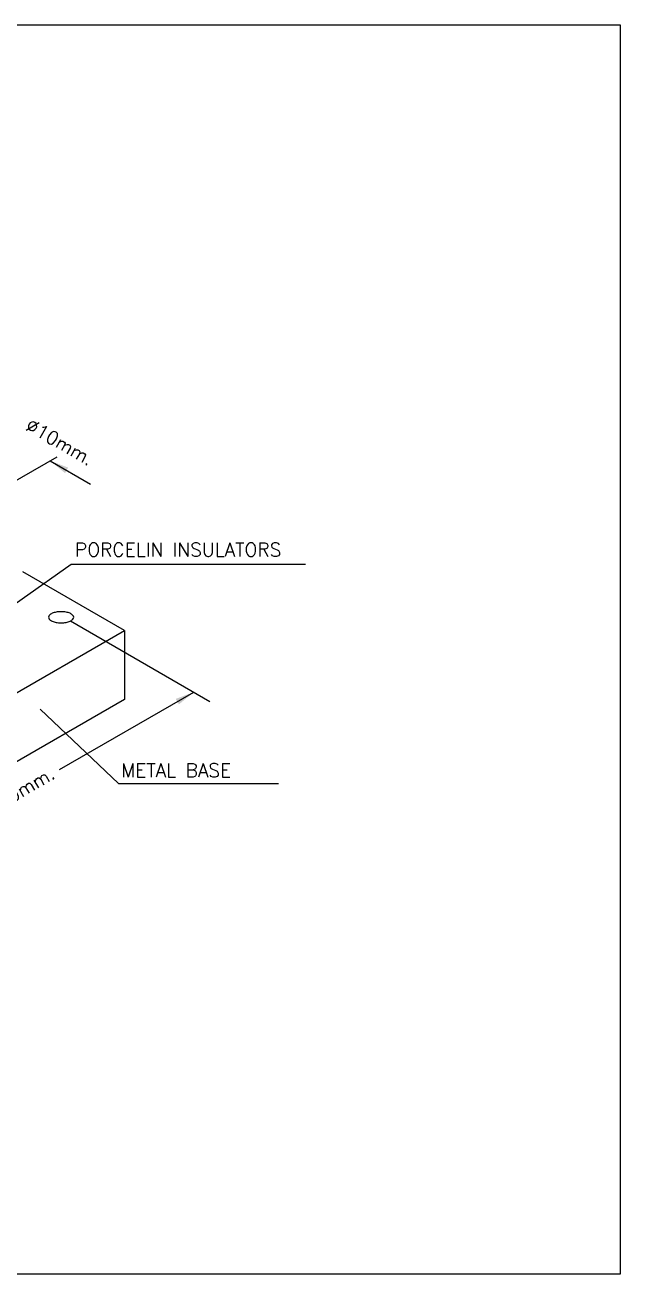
# Model space of a CAD drawing. Header units: inches. Extents: x 3955 to 4125, y 4886 to 4983.
# Drawn here: x 4090.49 to 4094.05, y 4955.82 to 4963.29 of the extents above; entities that cross this region are included whole.
import ezdxf

# ---------------------------------------------------------------- set-up
doc = ezdxf.new("R2010")
doc.units = ezdxf.units.IN
doc.header["$MEASUREMENT"] = 0
for name, color, linetype in [('E-TEXT', 2, 'Continuous'), ('EFL', 1, 'Continuous'), ('EGEN080', 7, 'Continuous'), ('EL2', 2, 'Continuous'), ('ELEC', 4, 'Continuous'), ('ETCP', 2, 'Continuous')]:
    doc.layers.add(name, color=color, linetype=linetype)
doc.styles.add('E80', font='simplex', dxfattribs={"height": 200})

msp = doc.modelspace()

# ---------------------------------------------------------------- linework, layer by layer
at = {"layer": 'E-TEXT'}
for points in [[(4090.178, 4959.6482), (4090.7664, 4960.0619), (4092.1687, 4960.0619)], [(4090.5811, 4959.1966), (4091.0506, 4958.7511), (4092.0067, 4958.7511)]]:
    msp.add_lwpolyline(points, dxfattribs=at)
at = {"layer": 'EFL'}
for p, q in [((4090.133, 4960.3875), (4090.6826, 4960.7048)), ((4090.6411, 4960.6808), (4090.883, 4960.5411)), ((4090.7634, 4959.7233), (4091.5965, 4959.2423)), ((4090.6973, 4958.8342), (4091.5004, 4959.2978))]:
    msp.add_line(p, q, dxfattribs=at)
for points in [[(4090.7302, 4960.6075), (4090.7491, 4960.6403), (4090.6411, 4960.6808)], [(4091.3923, 4959.2573), (4091.4112, 4959.2245), (4091.5004, 4959.2978)]]:
    msp.add_solid(points, dxfattribs=at)
at = {"layer": 'EL2'}
for p, q in [((4091.0859, 4959.6662), (4090.4787, 4960.0168)), ((4088.6532, 4958.2617), (4091.0859, 4959.6662)), ((4091.0859, 4959.6662), (4091.0859, 4959.2546)), ((4091.0859, 4959.2546), (4088.6532, 4957.8501))]:
    msp.add_line(p, q, dxfattribs=at)
for centre, radius, start, end in [((4090.6479, 4959.7453), 0.0162, 137.01639, 180), ((4090.6479, 4959.7453), 0.0162, 180, 222.98361), ((4090.6758, 4959.7193), 0.0543, 113.96249, 137.01639), ((4090.6946, 4959.6772), 0.1004, 100.43107, 113.96249), ((4090.7069, 4959.61), 0.1686, 90, 100.43107), ((4090.7069, 4959.61), 0.1686, 79.56893, 90), ((4090.7193, 4959.6772), 0.1004, 66.03751, 79.56893), ((4090.738, 4959.7193), 0.0543, 42.98361, 66.03751), ((4090.7659, 4959.7453), 0.0162, 360, 42.98361), ((4090.7659, 4959.7453), 0.0162, 317.01639, 0), ((4090.6758, 4959.7713), 0.0543, 222.98361, 246.03751), ((4090.6946, 4959.8134), 0.1004, 246.03751, 259.56893), ((4090.7069, 4959.8805), 0.1686, 259.56893, 270), ((4090.7069, 4959.8805), 0.1686, 270, 280.43107), ((4090.7193, 4959.8134), 0.1004, 280.43107, 293.96249), ((4090.738, 4959.7713), 0.0543, 293.96249, 317.01639)]:
    msp.add_arc(centre, radius, start, end, dxfattribs=at)
at = {"layer": 'ELEC', "ltscale": 0.02}
for p, q in [((4085.9599, 4963.287), (4094.0497, 4963.287)), ((4094.0497, 4963.287), (4094.0497, 4955.8183)), ((4094.0497, 4955.8183), (4085.9599, 4955.8183))]:
    msp.add_line(p, q, dxfattribs=at)

# ---------------------------------------------------------------- texts
at = {"layer": 'EGEN080', "color": 2, "style": 'E80'}
for s, height, p in [('PORCELIN INSULATORS', 0.081578, (4090.7897, 4960.1094)), ('METAL BASE', 0.08158, (4091.0662, 4958.7901))]:
    msp.add_text(s, height=height, dxfattribs=at).set_placement(p)
at = {"layer": 'ETCP', "color": 40, "style": 'E80'}
for s, rotation, p in [('%%C10mm.', 330, (4090.4869, 4960.8698)), ('220mm.', 30, (4090.2931, 4958.565))]:
    msp.add_text(s, height=0.07969, rotation=rotation, dxfattribs=at).set_placement(p)

doc.saveas('drawing.dxf')
